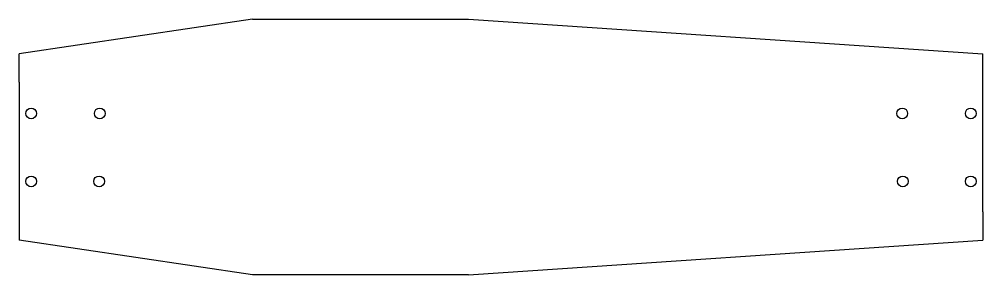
# Model space of a CAD drawing. Header units: millimetres. Extents: x 85 to 530, y 151 to 269.
import ezdxf

# ---------------------------------------------------------------- set-up
doc = ezdxf.new("R2010")
doc.units = ezdxf.units.MM
doc.layers.add('Default', color=7, linetype='Continuous')
doc.layers.add('REFORÇO_BASE', color=7, linetype='Continuous')

# ---------------------------------------------------------------- blocks, each defined once
blk = doc.blocks.new('SE')
at = {"layer": 'REFORÇO_BASE', "color": 7, "linetype": 'Continuous'}
for p, q in [((192.2, 269.18), (84.51, 253.18)), ((192.2, 269.18), (291.94, 269.18)), ((291.94, 269.18), (529.51, 253.18)), ((84.51, 240.18), (84.51, 253.18)), ((529.51, 240.18), (529.51, 253.18)), ((84.51, 240.18), (84.51, 236.15)), ((84.51, 236.15), (84.51, 184.15)), ((529.51, 236.15), (529.51, 240.18)), ((529.51, 184.15), (529.51, 236.15)), ((84.51, 184.15), (84.51, 180.13)), ((529.51, 180.13), (529.51, 184.15)), ((84.51, 180.13), (84.51, 167.13)), ((529.51, 180.13), (529.51, 167.13)), ((192.2, 151.13), (84.51, 167.13)), ((291.94, 151.13), (529.51, 167.13)), ((291.94, 151.13), (192.2, 151.13))]:
    blk.add_line(p, q, dxfattribs=at)
for centre in [(90.01, 225.65), (121.71, 225.65), (492.31, 225.65), (524.01, 225.65), (90.01, 194.25), (121.41, 194.25), (492.61, 194.25), (524.01, 194.25)]:
    blk.add_circle(centre, 2.5, dxfattribs=at)

msp = doc.modelspace()

# ---------------------------------------------------------------- block references
at = {"layer": 'Default'}
msp.add_blockref('SE', (0, 0), dxfattribs=at)

doc.saveas('drawing.dxf')
